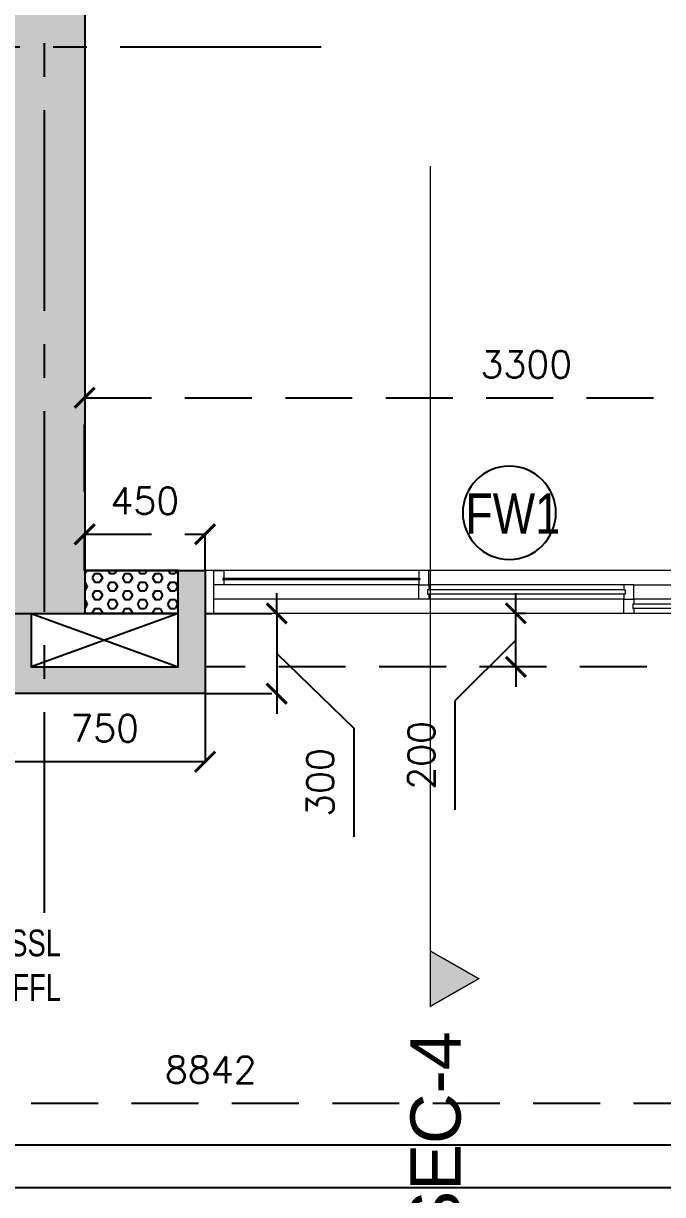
# Model space of a CAD drawing. Header units: millimetres. Extents: x 1180970 to 1231451, y -5737889 to -5695638.
# Drawn here: x 1222383 to 1224771, y -5721856 to -5717479 of the extents above; entities that cross this region are included whole.
import ezdxf
from ezdxf.enums import TextEntityAlignment as Align

# ---------------------------------------------------------------- set-up
doc = ezdxf.new("R2010")
doc.units = ezdxf.units.MM
doc.header["$LTSCALE"] = 1000
doc.header["$MEASUREMENT"] = 0
for name, pattern in [('AUDIT_D_120904163729-0', [0]), ('T8(T9 IS SIMILAR) - GROUND FLOOR - DIMENSION & TEXTING$0$HIDDEN', [0.375, 0.25, -0.125]), ('T8(T9 IS SIMILAR) - GROUND FLOOR ELEVATION$0$AUDIT_D_120904163729-0', [0]), ('T8(T9 IS SIMILAR) - GROUND FLOOR ELEVATION$1$HIDDEN', [0.375, 0.25, -0.125]), ('T8_PROFILE SECTIONS$0$HIDDEN', [0.375, 0.25, -0.125]), ('T8_PROFILE SECTIONS$0$PHANTOM2', [1.25, 0.625, -0.125, 0.125, -0.125, 0.125, -0.125]), ('T8_REFUGE COLUMNS$0$CENTER2', [1.125, 0.75, -0.125, 0.125, -0.125])]:
    doc.linetypes.add(name, pattern=pattern)
doc.layers.get('0').update_dxf_attribs({"linetype": 'AUDIT_D_120904163729-0'})
for name, color, linetype in [('3BHK-A$0$LEDGE WALL', 5, 'Continuous'), ('A-GARDEN PARTITION', 1, 'Continuous'), ('T8(T9 IS SIMILAR) - GROUND FLOOR - DIMENSION & TEXTING$0$A-DIMENSIONS', 2, 'T8(T9 IS SIMILAR) - GROUND FLOOR - DIMENSION & TEXTING$0$HIDDEN'), ('T8(T9 IS SIMILAR) - GROUND FLOOR - DIMENSION & TEXTING$0$a-window-no', 125, 'Continuous'), ('T8(T9 IS SIMILAR) - GROUND FLOOR ELEVATION$0$A-DIM', 1, 'T8(T9 IS SIMILAR) - GROUND FLOOR ELEVATION$0$AUDIT_D_120904163729-0'), ('T8(T9 IS SIMILAR) - GROUND FLOOR ELEVATION$0$A-WALL HATCH', 252, 'T8(T9 IS SIMILAR) - GROUND FLOOR ELEVATION$0$AUDIT_D_120904163729-0'), ('T8(T9 IS SIMILAR) - GROUND FLOOR ELEVATION$0$A-WALL-FEATURES', 6, 'T8(T9 IS SIMILAR) - GROUND FLOOR ELEVATION$0$AUDIT_D_120904163729-0'), ('T8_PROFILE SECTIONS$0$A-PROFILE SECTIONS', 81, 'T8_PROFILE SECTIONS$0$PHANTOM2'), ('T8_REFUGE COLUMNS$0$A-CENTERLINE', 193, 'T8_REFUGE COLUMNS$0$CENTER2'), ('T8_REFUGE COLUMNS$0$A-RCC COLS', 3, 'Continuous')]:
    doc.layers.add(name, color=color, linetype=linetype)
for name, color, linetype, lineweight in [('3BHK-A$1$Window', 4, 'Continuous', 20), ('3BHK-A$2$A-WALL- 160', 6, 'Continuous', 30), ('T8(T9 IS SIMILAR) - GROUND FLOOR - DIMENSION & TEXTING$0$R0-18-10-2014-T1-1st Podium Floor Plan$0$Text', 2, 'Continuous', 0), ('T8(T9 IS SIMILAR) - GROUND FLOOR$0$D&W', 8, 'Continuous', 25)]:
    doc.layers.add(name, color=color, linetype=linetype, lineweight=lineweight)
doc.layers.add('T8_REFUGE COLUMNS$0$COL-HATCH', color=7, linetype='Continuous', lineweight=25, true_color=0xa3a3a3)
doc.styles.add('T8(T9 IS SIMILAR) - GROUND FLOOR - DIMENSION & TEXTING$0$ARIAL ARROW', font='swisscl.ttf')
doc.styles.add('T8(T9 IS SIMILAR) - GROUND FLOOR - DIMENSION & TEXTING$0$LODHA STANDERD', font='sanss___.ttf')
doc.styles.add('T8(T9 IS SIMILAR) - GROUND FLOOR - DIMENSION & TEXTING$0$Romans 1', font='romans.shx', dxfattribs={"height": 100})
doc.styles.add('T8(T9 IS SIMILAR) - GROUND FLOOR ELEVATION$0$Romans 1', font='romans.shx', dxfattribs={"height": 100})
doc.styles.add('T8_PROFILE SECTIONS$0$arial', font='sanss___.ttf')
doc.dimstyles.new('T8(T9 IS SIMILAR) - GROUND FLOOR - DIMENSION & TEXTING$0$ALPINE S', dxfattribs={"dimscale": 0, "dimtxt": 100, "dimasz": 75, "dimexe": 0, "dimexo": 0, "dimgap": 75, "dimtad": 1, "dimdec": 0, "dimzin": 0, "dimdsep": 46, "dimtxsty": 'T8(T9 IS SIMILAR) - GROUND FLOOR - DIMENSION & TEXTING$0$Romans 1', "dimblk": 'T8(T9 IS SIMILAR) - GROUND FLOOR - DIMENSION & TEXTING$0$_ArchTick', "dimcen": 0.09, "dimclrd": 256, "dimclre": 256, "dimclrt": 7, "dimadec": 0, "dimazin": 0, "dimtfac": 1, "dimtdec": 0, "dimtofl": 0, "dimtmove": 1, "dimatfit": 0, "dimldrblk": 'T8(T9 IS SIMILAR) - GROUND FLOOR - DIMENSION & TEXTING$0$_Open90', "dimfxl": 1, "dimtolj": 1, "dimtzin": 0, "dimarcsym": 0})
doc.dimstyles.new('T8(T9 IS SIMILAR) - GROUND FLOOR ELEVATION$0$ALPINE S', dxfattribs={"dimscale": 0, "dimtxt": 100, "dimasz": 75, "dimexe": 0, "dimexo": 0, "dimgap": 75, "dimtad": 1, "dimdec": 0, "dimzin": 0, "dimdsep": 46, "dimtxsty": 'T8(T9 IS SIMILAR) - GROUND FLOOR ELEVATION$0$Romans 1', "dimblk": 'T8(T9 IS SIMILAR) - GROUND FLOOR ELEVATION$0$_ArchTick', "dimcen": 0.09, "dimclrd": 256, "dimclre": 256, "dimclrt": 7, "dimadec": 0, "dimazin": 0, "dimtfac": 1, "dimtdec": 0, "dimtofl": 0, "dimtmove": 1, "dimatfit": 0, "dimldrblk": 'T8(T9 IS SIMILAR) - GROUND FLOOR ELEVATION$0$_Open90', "dimfxl": 1, "dimtolj": 1, "dimtzin": 0, "dimarcsym": 0})

# ---------------------------------------------------------------- blocks, each defined once
blk = doc.blocks.new('3BHK-A$1$2400')
at = {"layer": '3BHK-A$1$Window', "color": 1, "lineweight": 13}
for p, q in [((1151176.5, -5692111.9), (1148842.5, -5692111.9)), ((1149607.5, -5692111.9), (1148880, -5692111.9)), ((1149607.5, -5692165.3), (1148880, -5692165.3)), ((1150373.7, -5692165.3), (1149645, -5692165.3)), ((1150411.2, -5692165.3), (1151176.5, -5692165.3)), ((1149607.5, -5692218.6), (1148842.5, -5692218.6)), ((1150373.7, -5692218.6), (1149645, -5692218.6)), ((1151139, -5692218.6), (1150411.2, -5692218.6)), ((1150373.7, -5692271.9), (1148842.5, -5692271.9)), ((1151139, -5692271.9), (1150411.2, -5692271.9))]:
    blk.add_line(p, q, dxfattribs=at)
at = {"layer": '3BHK-A$1$Window', "color": 5, "lineweight": 13}
for p, q in [((1149607.5, -5692142.2), (1148880, -5692142.2)), ((1149607.5, -5692146.7), (1148880, -5692146.7)), ((1150373.7, -5692183.8), (1149645, -5692183.8)), ((1150373.7, -5692200), (1149645, -5692200)), ((1151139, -5692237.2), (1150411.2, -5692237.2)), ((1151139, -5692253.3), (1150411.2, -5692253.3))]:
    blk.add_line(p, q, dxfattribs=at)
at = {"layer": '3BHK-A$1$Window', "color": 4, "lineweight": 13}
for points in [[(1148842.5, -5692111.9), (1148809.5, -5692111.9), (1148809.5, -5692271.9), (1148842.5, -5692271.9)], [(1148880, -5692146.7), (1148880, -5692165.3), (1148842.5, -5692165.3), (1148842.5, -5692111.9), (1148880, -5692111.9), (1148880, -5692142.2), (1148875.5, -5692142.2), (1148875.5, -5692146.7)], [(1149607.5, -5692146.7), (1149607.5, -5692165.3), (1149645, -5692165.3), (1149645, -5692111.9), (1149607.5, -5692111.9), (1149607.5, -5692142.2), (1149612, -5692142.2), (1149612, -5692146.7)], [(1151209.5, -5692111.9), (1151176.5, -5692111.9), (1151176.5, -5692271.9), (1151209.5, -5692271.9)], [(1149645, -5692200), (1149645, -5692218.6), (1149607.5, -5692218.6), (1149607.5, -5692165.3), (1149645, -5692165.3), (1149645, -5692183.8), (1149640.5, -5692183.8), (1149640.5, -5692200)], [(1150373.7, -5692200), (1150373.7, -5692218.6), (1150411.2, -5692218.6), (1150411.2, -5692165.3), (1150373.7, -5692165.3), (1150373.7, -5692183.8), (1150378.2, -5692183.8), (1150378.2, -5692200)], [(1150411.2, -5692253.3), (1150411.2, -5692271.9), (1150373.7, -5692271.9), (1150373.7, -5692218.6), (1150411.2, -5692218.6), (1150411.2, -5692237.2), (1150406.7, -5692237.2), (1150406.7, -5692253.3)], [(1151139, -5692253.3), (1151139, -5692271.9), (1151176.5, -5692271.9), (1151176.5, -5692218.6), (1151139, -5692218.6), (1151139, -5692237.2), (1151143.5, -5692237.2), (1151143.5, -5692253.3)]]:
    blk.add_lwpolyline(points, close=True, dxfattribs=at)
blk = doc.blocks.new('3BHK-A')
at = {"layer": '3BHK-A$0$LEDGE WALL'}
h = blk.add_hatch(dxfattribs=at)
h.set_pattern_fill('HEX', color=8, scale=150, angle=180)
h.paths.add_polyline_path([(1189582.8, -5719684.7), (1189932.7, -5719684.7), (1189932.7, -5719524.7), (1189582.8, -5719524.7)])
at = {"layer": '3BHK-A$2$A-WALL- 160', "linetype": 'ByBlock'}
for p, q in [((1189582.8, -5719523.5, -0.5), (1189932.7, -5719523.5, 0)), ((1189582.8, -5719683.5, -0.5), (1189932.7, -5719683.5, 0))]:
    blk.add_line(p, q, dxfattribs=at)
at = {"layer": '3BHK-A$2$A-WALL- 160', "linetype": 'ByBlock', "xscale": -1}
blk.add_blockref('3BHK-A$1$2400', (2338292.2, -27411.6, 0), dxfattribs=at)
blk = doc.blocks.new('T8_REFUGE COLUMNS')
at = {"layer": 'T8_REFUGE COLUMNS$0$COL-HATCH', "linetype": 'ByBlock'}
h = blk.add_hatch(color=256, dxfattribs=at)
h.dxf.hatch_style = 1
h.paths.add_polyline_path([(1222612.1, -5719684.9), (1222312.1, -5719684.9), (1222312.1, -5715449.9), (1222612.1, -5715449.9)])
at = {"layer": 'T8_REFUGE COLUMNS$0$A-CENTERLINE'}
for p, q in [((1222462.1, -5720802.9), (1222462.1, -5702690.8)), ((1223494.9, -5717567.4), (1182495.9, -5717567.4))]:
    blk.add_line(p, q, dxfattribs=at)
at = {"layer": 'T8_REFUGE COLUMNS$0$A-RCC COLS', "linetype": 'ByBlock'}
blk.add_lwpolyline([(1222612.1, -5719684.9), (1222312.1, -5719684.9), (1222312.1, -5715449.9), (1222612.1, -5715449.9)], close=True, dxfattribs=at)
blk = doc.blocks.new('T8(T9 IS SIMILAR) - GROUND FLOOR ELEVATION$0$_ArchTick')
at = {"color": 0, "linetype": 'ByBlock', "const_width": 0.15}
blk.add_lwpolyline([(-0.5, -0.5), (0.5, 0.5)], dxfattribs=at)
blk = doc.blocks.new('*D333')
at = {"layer": 'T8(T9 IS SIMILAR) - GROUND FLOOR ELEVATION$0$A-DIM', "lineweight": -2, "transparency": 16777216}
for p, q in [((1224222.8, -5719683.5), (1224222.8, -5719608.5)), ((1224222.8, -5719883.5), (1224222.8, -5719683.5)), ((1224222.8, -5719783.5), (1223995, -5720010.5)), ((1224222.8, -5719883.5), (1224222.8, -5719958.5)), ((1223995, -5720010.5), (1223995, -5720417.6))]:
    blk.add_line(p, q, dxfattribs=at)
at = {"layer": 'T8(T9 IS SIMILAR) - GROUND FLOOR ELEVATION$0$A-DIM', "linetype": 'T8(T9 IS SIMILAR) - GROUND FLOOR ELEVATION$1$HIDDEN', "lineweight": -2, "transparency": 16777216}
for p, q in [((1224261.8, -5719683.5), (1224222.8, -5719683.5)), ((1224261.8, -5719883.5), (1224222.8, -5719883.5))]:
    blk.add_line(p, q, dxfattribs=at)
at = {"layer": 'T8(T9 IS SIMILAR) - GROUND FLOOR ELEVATION$0$A-DIM', "linetype": 'ByBlock', "lineweight": -2, "transparency": 16777216, "xscale": 75, "yscale": 75, "zscale": 75}
for p, rotation in [((1224222.8, -5719683.5), 270), ((1224222.8, -5719883.5), 90)]:
    blk.add_blockref('T8(T9 IS SIMILAR) - GROUND FLOOR ELEVATION$0$_ArchTick', p, dxfattribs=dict(at, rotation=rotation))
at = {"layer": 'T8(T9 IS SIMILAR) - GROUND FLOOR ELEVATION$0$A-DIM', "color": 7, "linetype": 'ByBlock', "transparency": 16777216, "insert": (1223870, -5720214.1), "char_height": 100, "attachment_point": 5, "rotation": 90, "style": 'T8(T9 IS SIMILAR) - GROUND FLOOR ELEVATION$0$Romans 1'}
blk.add_mtext('\\A1;200', dxfattribs=at)
blk = doc.blocks.new('T8(T9 IS SIMILAR) - GROUND FLOOR ELEVATION$0$_Open90')
at = {"color": 0, "linetype": 'ByBlock', "lineweight": -2}
for p, q in [((0, 0), (-1, 0)), ((-0.5, 0.5), (0, 0)), ((0, 0), (-0.5, -0.5))]:
    blk.add_line(p, q, dxfattribs=at)
blk = doc.blocks.new('*D334')
at = {"layer": 'T8(T9 IS SIMILAR) - GROUND FLOOR ELEVATION$0$A-DIM', "linetype": 'T8(T9 IS SIMILAR) - GROUND FLOOR ELEVATION$1$HIDDEN', "lineweight": -2, "transparency": 16777216}
for p, q in [((1222311.8, -5719983.5), (1222311.8, -5720238.2)), ((1223061.8, -5719983.5), (1223061.8, -5720238.2))]:
    blk.add_line(p, q, dxfattribs=at)
at = {"layer": 'T8(T9 IS SIMILAR) - GROUND FLOOR ELEVATION$0$A-DIM', "lineweight": -2, "transparency": 16777216}
blk.add_line((1223061.8, -5720238.2), (1222311.8, -5720238.2), dxfattribs=at)
at = {"layer": 'T8(T9 IS SIMILAR) - GROUND FLOOR ELEVATION$0$A-DIM', "linetype": 'ByBlock', "lineweight": -2, "transparency": 16777216, "xscale": 75, "yscale": 75, "zscale": 75, "rotation": 180}
blk.add_blockref('T8(T9 IS SIMILAR) - GROUND FLOOR ELEVATION$0$_ArchTick', (1222311.8, -5720238.2), dxfattribs=at)
at = {"layer": 'T8(T9 IS SIMILAR) - GROUND FLOOR ELEVATION$0$A-DIM', "linetype": 'ByBlock', "lineweight": -2, "transparency": 16777216, "xscale": 75, "yscale": 75, "zscale": 75}
blk.add_blockref('T8(T9 IS SIMILAR) - GROUND FLOOR ELEVATION$0$_ArchTick', (1223061.8, -5720238.2), dxfattribs=at)
at = {"layer": 'T8(T9 IS SIMILAR) - GROUND FLOOR ELEVATION$0$A-DIM', "color": 7, "linetype": 'ByBlock', "transparency": 16777216, "insert": (1222686.8, -5720113.2), "char_height": 100, "attachment_point": 5, "style": 'T8(T9 IS SIMILAR) - GROUND FLOOR ELEVATION$0$Romans 1'}
blk.add_mtext('\\A1;750', dxfattribs=at)
blk = doc.blocks.new('*D335')
at = {"layer": 'T8(T9 IS SIMILAR) - GROUND FLOOR ELEVATION$0$A-DIM', "lineweight": -2, "transparency": 16777216}
for p, q in [((1223329.5, -5719683.5), (1223329.5, -5719608.5)), ((1223329.5, -5719683.5), (1223329.5, -5719983.5)), ((1223329.5, -5719833.5), (1223617, -5720112.1)), ((1223329.5, -5719983.5), (1223329.5, -5720058.5)), ((1223617, -5720112.1), (1223617, -5720519.3))]:
    blk.add_line(p, q, dxfattribs=at)
at = {"layer": 'T8(T9 IS SIMILAR) - GROUND FLOOR ELEVATION$0$A-DIM', "linetype": 'T8(T9 IS SIMILAR) - GROUND FLOOR ELEVATION$1$HIDDEN', "lineweight": -2, "transparency": 16777216}
for p, q in [((1223061.8, -5719683.5), (1223329.5, -5719683.5)), ((1223061.8, -5719983.5), (1223329.5, -5719983.5))]:
    blk.add_line(p, q, dxfattribs=at)
at = {"layer": 'T8(T9 IS SIMILAR) - GROUND FLOOR ELEVATION$0$A-DIM', "linetype": 'ByBlock', "lineweight": -2, "transparency": 16777216, "xscale": 75, "yscale": 75, "zscale": 75}
for p, rotation in [((1223329.5, -5719683.5), 270), ((1223329.5, -5719983.5), 90)]:
    blk.add_blockref('T8(T9 IS SIMILAR) - GROUND FLOOR ELEVATION$0$_ArchTick', p, dxfattribs=dict(at, rotation=rotation))
at = {"layer": 'T8(T9 IS SIMILAR) - GROUND FLOOR ELEVATION$0$A-DIM', "color": 7, "linetype": 'ByBlock', "transparency": 16777216, "insert": (1223492, -5720315.7), "char_height": 100, "attachment_point": 5, "rotation": 90, "style": 'T8(T9 IS SIMILAR) - GROUND FLOOR ELEVATION$0$Romans 1'}
blk.add_mtext('\\A1;300', dxfattribs=at)
blk = doc.blocks.new('T8(T9 IS SIMILAR) - GROUND FLOOR - DIMENSION & TEXTING$0$_ArchTick')
at = {"color": 0, "linetype": 'ByBlock', "const_width": 0.15}
blk.add_lwpolyline([(-0.5, -0.5), (0.5, 0.5)], dxfattribs=at)
blk = doc.blocks.new('*D635')
at = {"layer": 'T8(T9 IS SIMILAR) - GROUND FLOOR - DIMENSION & TEXTING$0$A-DIMENSIONS', "linetype": 'T8(T9 IS SIMILAR) - GROUND FLOOR - DIMENSION & TEXTING$0$HIDDEN', "lineweight": -2, "transparency": 16777216}
for p, q in [((1222611.8, -5719227.5), (1222611.8, -5718877.9)), ((1225911.9, -5719227.5), (1225911.9, -5718877.9))]:
    blk.add_line(p, q, dxfattribs=at)
at = {"layer": 'T8(T9 IS SIMILAR) - GROUND FLOOR - DIMENSION & TEXTING$0$A-DIMENSIONS', "lineweight": -2, "transparency": 16777216}
blk.add_line((1222611.8, -5718877.9), (1225911.9, -5718877.9), dxfattribs=at)
at = {"layer": 'T8(T9 IS SIMILAR) - GROUND FLOOR - DIMENSION & TEXTING$0$A-DIMENSIONS', "linetype": 'ByBlock', "lineweight": -2, "transparency": 16777216, "xscale": 75, "yscale": 75, "zscale": 75, "rotation": 180}
blk.add_blockref('T8(T9 IS SIMILAR) - GROUND FLOOR - DIMENSION & TEXTING$0$_ArchTick', (1222611.8, -5718877.9), dxfattribs=at)
at = {"layer": 'T8(T9 IS SIMILAR) - GROUND FLOOR - DIMENSION & TEXTING$0$A-DIMENSIONS', "linetype": 'ByBlock', "lineweight": -2, "transparency": 16777216, "xscale": 75, "yscale": 75, "zscale": 75}
blk.add_blockref('T8(T9 IS SIMILAR) - GROUND FLOOR - DIMENSION & TEXTING$0$_ArchTick', (1225911.9, -5718877.9), dxfattribs=at)
at = {"layer": 'T8(T9 IS SIMILAR) - GROUND FLOOR - DIMENSION & TEXTING$0$A-DIMENSIONS', "color": 7, "linetype": 'ByBlock', "transparency": 16777216, "insert": (1224261.8, -5718752.9), "char_height": 100, "attachment_point": 5, "style": 'T8(T9 IS SIMILAR) - GROUND FLOOR - DIMENSION & TEXTING$0$Romans 1'}
blk.add_mtext('\\A1;3300', dxfattribs=at)
blk = doc.blocks.new('T8(T9 IS SIMILAR) - GROUND FLOOR - DIMENSION & TEXTING$0$_Open90')
at = {"color": 0, "linetype": 'ByBlock', "lineweight": -2}
for p, q in [((0, 0), (-1, 0)), ((-0.5, 0.5), (0, 0)), ((0, 0), (-0.5, -0.5))]:
    blk.add_line(p, q, dxfattribs=at)
blk = doc.blocks.new('*D639')
at = {"layer": 'T8(T9 IS SIMILAR) - GROUND FLOOR - DIMENSION & TEXTING$0$A-DIMENSIONS', "linetype": 'T8(T9 IS SIMILAR) - GROUND FLOOR - DIMENSION & TEXTING$0$HIDDEN', "lineweight": -2, "transparency": 16777216}
for p, q in [((1222611.8, -5719523.5), (1222611.8, -5719388)), ((1223061.8, -5719523.5), (1223061.8, -5719388))]:
    blk.add_line(p, q, dxfattribs=at)
at = {"layer": 'T8(T9 IS SIMILAR) - GROUND FLOOR - DIMENSION & TEXTING$0$A-DIMENSIONS', "lineweight": -2, "transparency": 16777216}
blk.add_line((1222611.8, -5719388), (1223061.8, -5719388), dxfattribs=at)
at = {"layer": 'T8(T9 IS SIMILAR) - GROUND FLOOR - DIMENSION & TEXTING$0$A-DIMENSIONS', "linetype": 'ByBlock', "lineweight": -2, "transparency": 16777216, "xscale": 75, "yscale": 75, "zscale": 75, "rotation": 180}
blk.add_blockref('T8(T9 IS SIMILAR) - GROUND FLOOR - DIMENSION & TEXTING$0$_ArchTick', (1222611.8, -5719388), dxfattribs=at)
at = {"layer": 'T8(T9 IS SIMILAR) - GROUND FLOOR - DIMENSION & TEXTING$0$A-DIMENSIONS', "linetype": 'ByBlock', "lineweight": -2, "transparency": 16777216, "xscale": 75, "yscale": 75, "zscale": 75}
blk.add_blockref('T8(T9 IS SIMILAR) - GROUND FLOOR - DIMENSION & TEXTING$0$_ArchTick', (1223061.8, -5719388), dxfattribs=at)
at = {"layer": 'T8(T9 IS SIMILAR) - GROUND FLOOR - DIMENSION & TEXTING$0$A-DIMENSIONS', "color": 7, "linetype": 'ByBlock', "transparency": 16777216, "insert": (1222836.8, -5719263), "char_height": 100, "attachment_point": 5, "style": 'T8(T9 IS SIMILAR) - GROUND FLOOR - DIMENSION & TEXTING$0$Romans 1'}
blk.add_mtext('\\A1;450', dxfattribs=at)
blk = doc.blocks.new('T8(T9 IS SIMILAR) - GROUND FLOOR - DIMENSION & TEXTING$0$WINDOW TAG')
at = {"layer": 'T8(T9 IS SIMILAR) - GROUND FLOOR - DIMENSION & TEXTING$0$a-window-no'}
blk.add_circle((0, 0), 174.1, dxfattribs=at)
at = {"layer": 'T8(T9 IS SIMILAR) - GROUND FLOOR - DIMENSION & TEXTING$0$a-window-no', "style": 'T8(T9 IS SIMILAR) - GROUND FLOOR - DIMENSION & TEXTING$0$LODHA STANDERD'}
blk.add_attdef('WINDOW', text='', height=150, dxfattribs=at).set_placement((11.3, 2.8), align=Align.MIDDLE_CENTER)
blk = doc.blocks.new('*D505')
at = {"layer": 'T8(T9 IS SIMILAR) - GROUND FLOOR - DIMENSION & TEXTING$0$A-DIMENSIONS', "linetype": 'T8(T9 IS SIMILAR) - GROUND FLOOR - DIMENSION & TEXTING$0$HIDDEN', "lineweight": -2, "transparency": 16777216}
for p, q in [((1218662.2, -5721670.7), (1218662.2, -5721514.5)), ((1227504.1, -5721670.7), (1227504.1, -5721514.5))]:
    blk.add_line(p, q, dxfattribs=at)
at = {"layer": 'T8(T9 IS SIMILAR) - GROUND FLOOR - DIMENSION & TEXTING$0$A-DIMENSIONS', "lineweight": -2, "transparency": 16777216}
blk.add_line((1218662.2, -5721514.5), (1227504.1, -5721514.5), dxfattribs=at)
at = {"layer": 'T8(T9 IS SIMILAR) - GROUND FLOOR - DIMENSION & TEXTING$0$A-DIMENSIONS', "linetype": 'ByBlock', "lineweight": -2, "transparency": 16777216, "xscale": 75, "yscale": 75, "zscale": 75, "rotation": 180}
blk.add_blockref('T8(T9 IS SIMILAR) - GROUND FLOOR - DIMENSION & TEXTING$0$_ArchTick', (1218662.2, -5721514.5), dxfattribs=at)
at = {"layer": 'T8(T9 IS SIMILAR) - GROUND FLOOR - DIMENSION & TEXTING$0$A-DIMENSIONS', "linetype": 'ByBlock', "lineweight": -2, "transparency": 16777216, "xscale": 75, "yscale": 75, "zscale": 75}
blk.add_blockref('T8(T9 IS SIMILAR) - GROUND FLOOR - DIMENSION & TEXTING$0$_ArchTick', (1227504.1, -5721514.5), dxfattribs=at)
at = {"layer": 'T8(T9 IS SIMILAR) - GROUND FLOOR - DIMENSION & TEXTING$0$A-DIMENSIONS', "color": 7, "linetype": 'ByBlock', "transparency": 16777216, "insert": (1223083.1, -5721389.5), "char_height": 100, "attachment_point": 5, "style": 'T8(T9 IS SIMILAR) - GROUND FLOOR - DIMENSION & TEXTING$0$Romans 1'}
blk.add_mtext('\\A1;8842', dxfattribs=at)
blk = doc.blocks.new('T8_PROFILE SECTIONS$0$MH')
at = {"layer": 'T8_PROFILE SECTIONS$0$A-PROFILE SECTIONS', "linetype": 'T8_PROFILE SECTIONS$0$HIDDEN', "ltscale": 2}
h = blk.add_hatch(color=256, dxfattribs=at)
h.dxf.hatch_style = 1
h.paths.add_polyline_path([(1140339.1, -5697424.8), (1140519.9, -5697528.1), (1140339.1, -5697631.3)])
at = {"layer": 'T8_PROFILE SECTIONS$0$A-PROFILE SECTIONS', "linetype": 'T8_PROFILE SECTIONS$0$HIDDEN', "ltscale": 2, "const_width": 5}
blk.add_lwpolyline([(1140339.1, -5697424.8), (1140339.1, -5697424.8), (1140519.9, -5697528.1), (1140339.1, -5697631.3)], close=True, dxfattribs=at)
blk.add_lwpolyline([(1140339.1, -5697424.8), (1140339.1, -5700565.7)], dxfattribs=at)
blk = doc.blocks.new('PROFILE SECTION LINE T9')
at = {"layer": 'T8_PROFILE SECTIONS$0$A-PROFILE SECTIONS', "linetype": 'ByBlock', "xscale": -1, "rotation": 180}
blk.add_blockref('T8_PROFILE SECTIONS$0$MH', (-1102153.9, -5706961.2, 0), dxfattribs=at)
at = {"layer": 'T8_PROFILE SECTIONS$0$A-PROFILE SECTIONS', "linetype": 'ByBlock', "insert": (38110.7, -9629.2, 0), "char_height": 187.5, "attachment_point": 3, "rotation": 90, "style": 'T8_PROFILE SECTIONS$0$arial'}
blk.add_mtext_dynamic_manual_height_columns('SEC-4', width=301.334, gutter_width=500, heights=[0], dxfattribs=at)
blk = doc.blocks.new('T8(T9 IS SIMILAR) - GROUND FLOOR ELEVATION')
at = {"layer": 'T8(T9 IS SIMILAR) - GROUND FLOOR ELEVATION$0$A-WALL HATCH', "linetype": 'ByBlock'}
h = blk.add_hatch(dxfattribs=at)
h.set_pattern_fill('ZIGZAG', color=256, scale=250)
h.set_pattern_definition([(0, (0, 0), (31.25, 31.25), [31.25, -31.25]), (90, (31.25, 0), (-31.25, 31.25), [31.25, -31.25])])
h.paths.add_polyline_path([(1186332.7, -5719983.5), (1186332.7, -5719683.5), (1186432.7, -5719683.5), (1186432.7, -5719883.5), (1186982.7, -5719883.5), (1186982.7, -5719523.5), (1187082.7, -5719523.5), (1187082.7, -5719983.5)])
h.paths.add_polyline_path([(1190232.7, -5719983.5), (1190232.7, -5719683.5), (1190132.7, -5719683.5), (1190132.7, -5719883.5), (1189582.7, -5719883.5), (1189582.7, -5719523.5), (1189482.7, -5719523.5), (1189482.7, -5719983.5)])
h.paths.add_polyline_path([(1190857.7, -5717933.5), (1190857.7, -5717733.5), (1190757.7, -5717733.5), (1190757.7, -5717933.5)])
h.paths.add_polyline_path([(1193357.7, -5717733.5), (1193357.7, -5717933.5), (1193257.7, -5717933.5), (1193257.7, -5717733.5)])
h.paths.add_polyline_path([(1196632.8, -5709938.8), (1196632.8, -5709738.8), (1196532.8, -5709738.8), (1196532.8, -5709938.8)])
h.paths.add_polyline_path([(1194132, -5709738.8), (1194132, -5709938.8), (1194032, -5709938.8), (1194032, -5709738.8)])
h.paths.add_polyline_path([(1195742.7, -5701889.7), (1196212.8, -5701889.7), (1196212.8, -5702349.7), (1196112.8, -5702349.7), (1196112.8, -5701989.7), (1195742.7, -5701989.7)])
h.paths.add_polyline_path([(1198312.8, -5702349.7), (1198312.8, -5701889.7), (1199132.6, -5701889.7), (1199132.6, -5701989.7), (1198412.8, -5701989.7), (1198412.8, -5702349.7)])
h.paths.add_polyline_path([(1199662.5, -5701090.3), (1199662.5, -5700890.3), (1199762.5, -5700890.3), (1199762.5, -5701090.3)])
h.paths.add_polyline_path([(1201862.6, -5700890.3), (1201862.6, -5701090.3), (1201962.6, -5701090.3), (1201962.6, -5700890.3)])
h.paths.add_polyline_path([(1210681.9, -5700890.3), (1210681.9, -5701090.3), (1210581.9, -5701090.3), (1210581.9, -5700890.3)])
h.paths.add_polyline_path([(1212882, -5701090.3), (1212882, -5700890.3), (1212782, -5700890.3), (1212782, -5701090.3)])
h.paths.add_polyline_path([(1214231.8, -5702349.7), (1214231.8, -5701889.7), (1213412.3, -5701889.7), (1213412.3, -5701989.7), (1214131.8, -5701989.7), (1214131.8, -5702349.7)])
h.paths.add_polyline_path([(1216801.9, -5701889.7), (1216331.8, -5701889.7), (1216331.8, -5702349.7), (1216431.8, -5702349.7), (1216431.8, -5701989.7), (1216801.9, -5701989.7)])
h.paths.add_polyline_path([(1215911.7, -5709938.8), (1215911.7, -5709738.8), (1216011.7, -5709738.8), (1216011.7, -5709938.8)])
h.paths.add_polyline_path([(1218412.5, -5709738.8), (1218412.5, -5709938.8), (1218512.5, -5709938.8), (1218512.5, -5709738.8)])
h.paths.add_polyline_path([(1221686.9, -5717933.5), (1221686.9, -5717733.5), (1221786.9, -5717733.5), (1221786.9, -5717933.5)])
h.paths.add_polyline_path([(1219186.9, -5717733.5), (1219186.9, -5717933.5), (1219286.9, -5717933.5), (1219286.9, -5717733.5)])
h.paths.add_polyline_path([(1222311.8, -5719983.5), (1222311.8, -5719683.5), (1222411.8, -5719683.5), (1222411.8, -5719883.5), (1222961.8, -5719883.5), (1222961.8, -5719523.5), (1223061.8, -5719523.5), (1223061.8, -5719983.5)])
h.paths.add_polyline_path([(1226211.8, -5719983.5), (1226211.8, -5719683.5), (1226111.8, -5719683.5), (1226111.8, -5719883.5), (1225561.8, -5719883.5), (1225561.8, -5719523.5), (1225461.8, -5719523.5), (1225461.8, -5719983.5)])
h.paths.add_polyline_path([(1217001.9, -5727584.6), (1216901.9, -5727584.6), (1216901.9, -5727784.6), (1216356.8, -5727784.6), (1216356.8, -5727424.6), (1216256.8, -5727424.6), (1216256.8, -5727884.6), (1217001.9, -5727884.6)])
h.paths.add_polyline_path([(1214156.8, -5727424.6), (1214056.8, -5727424.6), (1214056.8, -5727784.6), (1213412.3, -5727784.6), (1213412.3, -5727884.6), (1214156.8, -5727884.6)])
h.paths.add_polyline_path([(1210681.9, -5728884), (1210681.9, -5728684), (1210581.9, -5728684), (1210581.9, -5728884)])
h.paths.add_polyline_path([(1212882, -5728684), (1212882, -5728884), (1212782, -5728884), (1212782, -5728684)])
h.paths.add_polyline_path([(1201862.6, -5728884), (1201862.6, -5728684), (1201962.6, -5728684), (1201962.6, -5728884)])
h.paths.add_polyline_path([(1199662.5, -5728684), (1199662.5, -5728884), (1199762.5, -5728884), (1199762.5, -5728684)])
h.paths.add_polyline_path([(1198387.7, -5727424.6), (1198487.7, -5727424.6), (1198487.7, -5727784.6), (1199132.3, -5727784.6), (1199132.3, -5727884.6), (1198387.7, -5727884.6)])
h.paths.add_polyline_path([(1195542.6, -5727584.6), (1195642.6, -5727584.6), (1195642.6, -5727784.6), (1196187.7, -5727784.6), (1196187.7, -5727424.6), (1196287.7, -5727424.6), (1196287.7, -5727884.6), (1195542.6, -5727884.6)])
at = {"layer": 'T8(T9 IS SIMILAR) - GROUND FLOOR ELEVATION$0$A-WALL-FEATURES', "color": 8, "linetype": 'ByBlock'}
for p, q in [((1222961.8, -5719683.5, 0), (1222411.8, -5719883.5, 0)), ((1222411.8, -5719683.5, 0), (1222961.8, -5719883.5, 0))]:
    blk.add_line(p, q, dxfattribs=at)
at = {"layer": 'T8(T9 IS SIMILAR) - GROUND FLOOR ELEVATION$0$A-WALL-FEATURES', "color": 8, "linetype": 'T8(T9 IS SIMILAR) - GROUND FLOOR ELEVATION$1$HIDDEN'}
blk.add_line((1225461.8, -5719883.5, 0), (1223061.8, -5719883.5, 0), dxfattribs=at)
at = {"layer": 'T8(T9 IS SIMILAR) - GROUND FLOOR ELEVATION$0$A-WALL-FEATURES', "linetype": 'ByBlock', "elevation": 0}
blk.add_lwpolyline([(1222311.8, -5719983.5), (1222311.8, -5719683.5), (1222411.8, -5719683.5), (1222411.8, -5719883.5), (1222961.8, -5719883.5), (1222961.8, -5719523.5), (1223061.8, -5719523.5), (1223061.8, -5719983.5)], close=True, dxfattribs=at)
at = {"layer": 'T8(T9 IS SIMILAR) - GROUND FLOOR ELEVATION$0$A-DIM', "linetype": 'ByBlock'}
for base, p1, p2, picture, middle in [((1223329.5, -5719983.5), (1223061.8, -5719683.5, 0), (1223061.8, -5719983.5), '*D335', (1223617, -5720187.1)), ((1224222.8, -5719683.5), (1224261.8, -5719883.5, 0), (1224261.8, -5719683.5, 0), '*D333', (1223995, -5720085.5))]:
    dim = blk.add_linear_dim(base=base, p1=p1, p2=p2, angle=90, dimstyle='T8(T9 IS SIMILAR) - GROUND FLOOR ELEVATION$0$ALPINE S', override={"dimscale": 1, "dimfxl": 5, "dimarcsym": 1}, dxfattribs=at)
    dim.commit()
    dim.dimension.update_dxf_attribs({"geometry": picture, "text_midpoint": middle, "dimtype": 128})
dim = blk.add_linear_dim(base=(1222311.8, -5720238.2), p1=(1223061.8, -5719983.5, 0), p2=(1222311.8, -5719983.5, 0), angle=180, dimstyle='T8(T9 IS SIMILAR) - GROUND FLOOR ELEVATION$0$ALPINE S', override={"dimscale": 1, "dimfxl": 5, "dimarcsym": 1}, dxfattribs=at)
dim.commit()
dim.dimension.update_dxf_attribs({"geometry": '*D334', "text_midpoint": (1222686.8, -5720113.2)})
blk = doc.blocks.new('T8(T9 IS SIMILAR) - GROUND FLOOR')
at = {"layer": 'T8(T9 IS SIMILAR) - GROUND FLOOR$0$D&W', "linetype": 'ByBlock'}
blk.add_blockref('T8_REFUGE COLUMNS', (0, 0), dxfattribs=at)
at = {"layer": 'T8(T9 IS SIMILAR) - GROUND FLOOR$0$D&W', "linetype": 'ByBlock', "xscale": -1}
blk.add_blockref('3BHK-A', (2412544.6, 0), dxfattribs=at)
at = {"layer": 'T8(T9 IS SIMILAR) - GROUND FLOOR$0$D&W', "linetype": 'ByBlock'}
blk.add_blockref('T8(T9 IS SIMILAR) - GROUND FLOOR ELEVATION', (0, 0), dxfattribs=at)
blk = doc.blocks.new('T8(T9 IS SIMILAR) - GROUND FLOOR - DIMENSION & TEXTING')
at = {"layer": 'T8(T9 IS SIMILAR) - GROUND FLOOR - DIMENSION & TEXTING$0$a-window-no'}
ref = blk.add_blockref('T8(T9 IS SIMILAR) - GROUND FLOOR - DIMENSION & TEXTING$0$WINDOW TAG', (1224198.3, -5719307.6, 1.6), dxfattribs=dict(at, xscale=-1, rotation=180))
ref.add_attrib('WINDOW', 'FW1', dxfattribs={"height": 150, "style": 'T8(T9 IS SIMILAR) - GROUND FLOOR - DIMENSION & TEXTING$0$LODHA STANDERD', "width": 0.8}).set_placement((1224210.9, -5719310.4, 1.6), align=Align.MIDDLE_CENTER)
at = {"layer": 'T8(T9 IS SIMILAR) - GROUND FLOOR - DIMENSION & TEXTING$0$R0-18-10-2014-T1-1st Podium Floor Plan$0$Text', "insert": (1222523.9, -5721133.4, -0.4), "char_height": 100, "width": 1799.989, "attachment_point": 9, "style": 'T8(T9 IS SIMILAR) - GROUND FLOOR - DIMENSION & TEXTING$0$ARIAL ARROW'}
blk.add_mtext('+117.80M SSL\\P+118.60M FFL', dxfattribs=at)
at = {"layer": 'T8(T9 IS SIMILAR) - GROUND FLOOR - DIMENSION & TEXTING$0$A-DIMENSIONS', "linetype": 'ByBlock'}
for base, p1, p2, picture, middle in [((1225911.9, -5718877.9, 0.5), (1222611.8, -5719227.5, 0.6), (1225911.9, -5719227.5, 0.5), '*D635', (1224261.8, -5718752.9, 0.5)), ((1223061.8, -5719388, 0.5), (1222611.8, -5719523.5, 0.6), (1223061.8, -5719523.5, 0.5), '*D639', (1222836.8, -5719263, 0.5)), ((1227504.1, -5721514.5), (1218662.2, -5721670.7, -4.9), (1227504.1, -5721670.7, -4.9), '*D505', (1223083.1, -5721389.5))]:
    dim = blk.add_linear_dim(base=base, p1=p1, p2=p2, dimstyle='T8(T9 IS SIMILAR) - GROUND FLOOR - DIMENSION & TEXTING$0$ALPINE S', override={"dimscale": 1, "dimfxl": 5, "dimarcsym": 1}, dxfattribs=at)
    dim.commit()
    dim.dimension.update_dxf_attribs({"geometry": picture, "text_midpoint": middle})

msp = doc.modelspace()

# ---------------------------------------------------------------- block references
at = {"linetype": 'ByBlock'}
msp.add_blockref('T8(T9 IS SIMILAR) - GROUND FLOOR', (0, 0), dxfattribs=at)

# ---------------------------------------------------------------- next in the draw order: block references
msp.add_blockref('T8(T9 IS SIMILAR) - GROUND FLOOR - DIMENSION & TEXTING', (0, 0), dxfattribs=at)

# ---------------------------------------------------------------- next in the draw order: linework, layer by layer
at = {"layer": 'A-GARDEN PARTITION'}
for p, q in [((1227504.1, -5721670.7, -4.9), (1218662.2, -5721670.7, -4.9)), ((1227664.1, -5721830.7, -4.9), (1218512.4, -5721830.7, -4.9))]:
    msp.add_line(p, q, dxfattribs=at)

# ---------------------------------------------------------------- next in the draw order: block references
at = {"layer": 'T8_PROFILE SECTIONS$0$A-PROFILE SECTIONS', "linetype": 'ByBlock'}
msp.add_blockref('PROFILE SECTION LINE T9', (1185718.2, -5711615.8, 0), dxfattribs=at)

doc.saveas('drawing.dxf')
